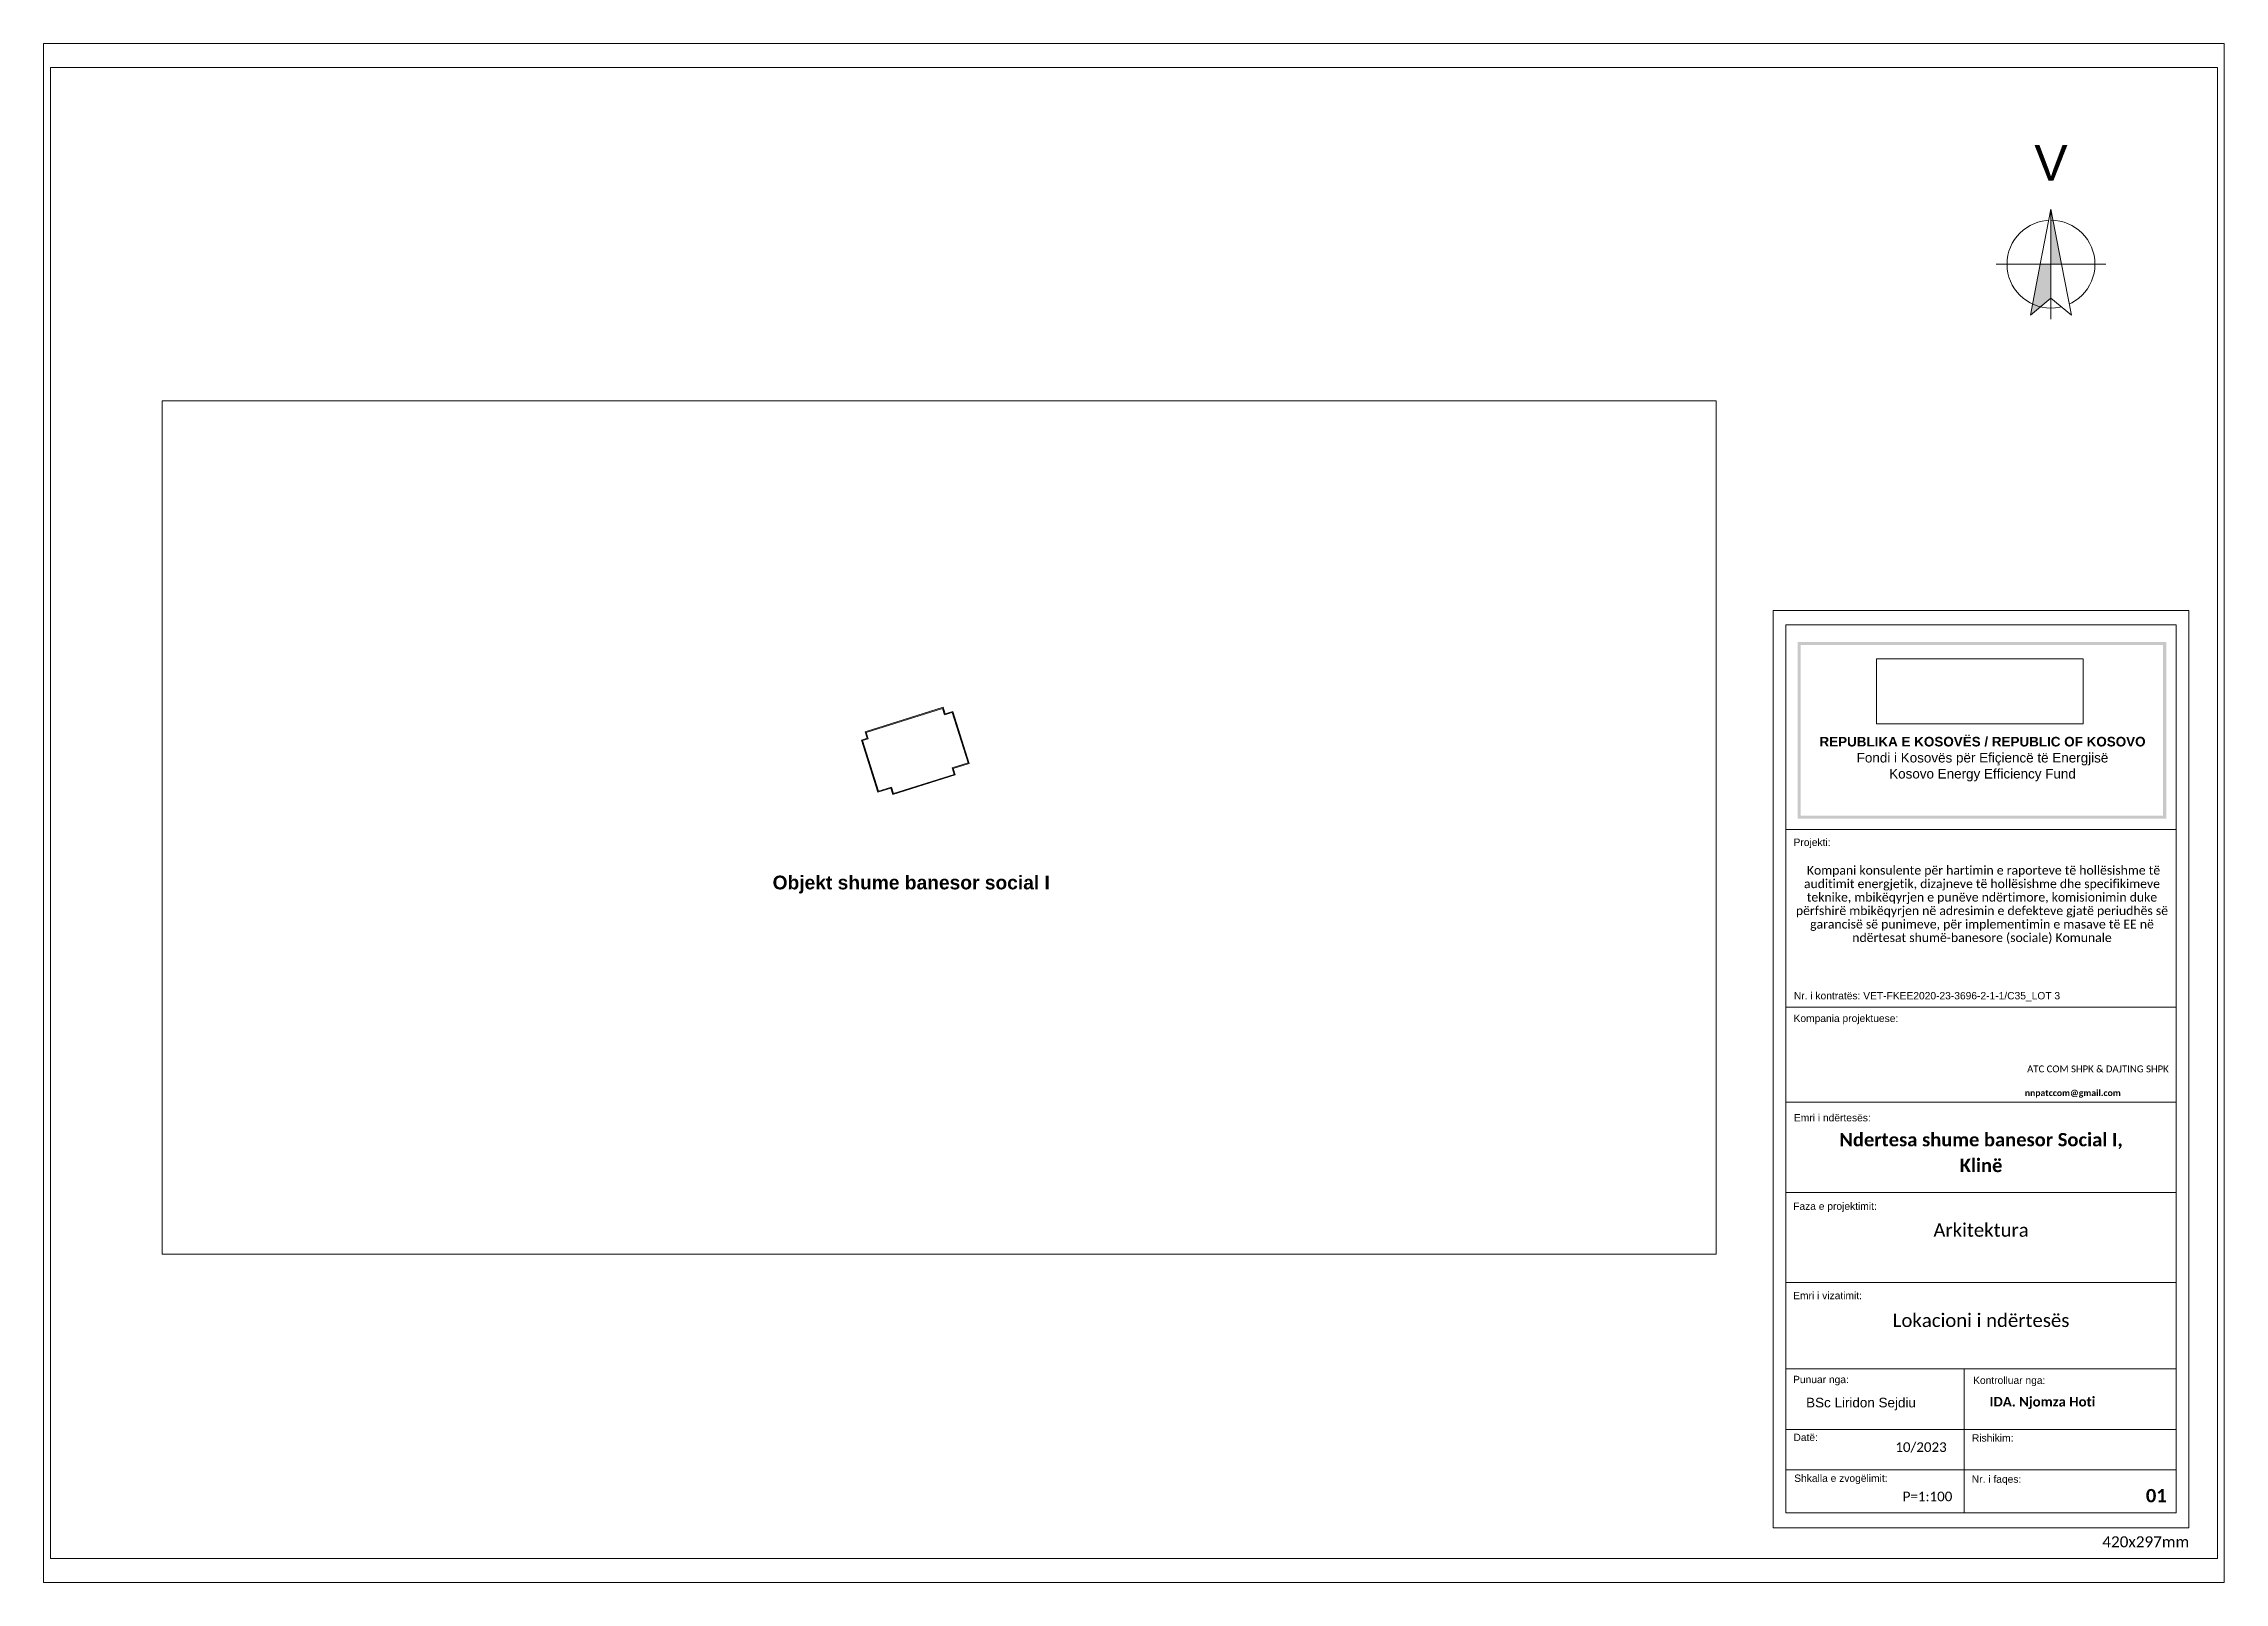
# Paper-space layout 'pdf' of a CAD drawing. Header units: feet, sheet in inches. Extents: x 0 to 16.5, y 0 to 11.6.
# The model-space entities are those that its viewports show. They can reach past a viewport. Long polylines and large blocks are cut down to what shows.
import ezdxf
from ezdxf.enums import TextEntityAlignment as Align

# ---------------------------------------------------------------- set-up
doc = ezdxf.new("R2010")
doc.units = ezdxf.units.FT
doc.header["$MEASUREMENT"] = 0
doc.header["$XCLIPFRAME"] = 0
doc.set_wipeout_variables(frame=1)
doc.linetypes.add('Wipeout_Contour', pattern=[1000, 0, -1000])
for name, color, linetype, lineweight in [('Annotation - Text_Pen_No__1', 7, 'Continuous', 5), ('Annotation - Text_Pen_No__20', 1, 'Continuous', 5), ('Dimensioning - General_Pen_No__41', 7, 'Continuous', 5), ('Exterior walls_Pen_No__1', 7, 'Continuous', 5), ('Interior - Furniture _Pen_No__1', 7, 'Continuous', 5), ('Shell - Roof_Pen_No__1', 7, 'Continuous', 5), ('Shell - Roof_Pen_No__21', 7, 'Continuous', 5)]:
    doc.layers.add(name, color=color, linetype=linetype, lineweight=lineweight)
for name, color, linetype, lineweight, true_color in [('Annotation - Text_Pen_No__61', 7, 'Continuous', 5, 0x6a6a6a), ('Exterior walls_Pen_No__141', 7, 'Continuous', 5, 0xe8e8e8), ('Shell - Roof_Pen_No__61', 7, 'Continuous', 5, 0x6a6a6a), ('Structural - Bearing_Pen_No__86', 7, 'Continuous', 5, 0x5555ff)]:
    doc.layers.add(name, color=color, linetype=linetype, lineweight=lineweight, true_color=true_color)
doc.layers.add('Drawing & Figure', color=7, linetype='Continuous')
doc.layers.add('Interior - Furniture', color=7, linetype='Continuous')
doc.styles.add('GENERATED_STYLE_1', font='arial.ttf')
doc.styles.add('GENERATED_STYLE_2', font='arialbd.ttf')
doc.styles.add('GENERATED_STYLE_3', font='calibrib.ttf')
doc.styles.add('GENERATED_STYLE_4', font='calibri.ttf')
doc.styles.add('GENERATED_STYLE_5', font='calibril.ttf')
picture_1 = doc.add_image_def('image2.png', size_in_pixel=(354, 134))
picture_2 = doc.add_image_def('image1.jpg', size_in_pixel=(1333, 732))

# ---------------------------------------------------------------- blocks, each defined once
blk = doc.blocks.new('North Symbol 22')
at = {"layer": 'Interior - Furniture', "linetype": 'Continuous', "lineweight": 0, "true_color": 0x000000}
blk.add_hatch(color=18, dxfattribs=at).paths.add_polyline_path([(0, 0), (0, 1000), (-194, 0)])
at = {"layer": 'Interior - Furniture _Pen_No__1', "color": 7, "linetype": 'Continuous', "lineweight": 5}
for p, q in [((0, 1000), (-194, 0)), ((0, 0), (0, 1000)), ((-194, 0), (0, 0))]:
    blk.add_line(p, q, dxfattribs=at)
for start, end in [(0, 180), (180, 0)]:
    blk.add_arc((0, 0), 800, start, end, dxfattribs=at)
at = {"layer": 'Interior - Furniture _Pen_No__1', "color": 7, "lineweight": 5, "style": 'GENERATED_STYLE_1'}
blk.add_attdef('txt', text='', height=650, dxfattribs=at).set_placement((0, 1323), align=Align.BOTTOM_CENTER)
at = {"color": 254, "linetype": 'Wipeout_Contour', "lineweight": 0, "ltscale": 1195.088182}
blk.add_wipeout([(0, 0), (0, 1000), (194, 0)], dxfattribs=at).dxf.layer = 'Interior - Furniture'
at = {"layer": 'Interior - Furniture _Pen_No__1', "color": 7, "linetype": 'Continuous', "lineweight": 5}
for p, q in [((0, 1000), (194, 0)), ((0, 0), (0, 1000)), ((194, 0), (0, 0))]:
    blk.add_line(p, q, dxfattribs=at)
at = {"color": 254, "linetype": 'Wipeout_Contour', "lineweight": 0, "ltscale": 1813.560114}
blk.add_wipeout([(0, 0), (0, -618), (-375, -927), (-194, 0)], dxfattribs=at).dxf.layer = 'Interior - Furniture'
at = {"layer": 'Interior - Furniture', "linetype": 'Continuous', "lineweight": 0, "true_color": 0x000000}
blk.add_hatch(color=18, dxfattribs=at).paths.add_polyline_path([(0, 0), (0, -618), (375, -927), (194, 0)])
at = {"layer": 'Interior - Furniture _Pen_No__1', "color": 7, "linetype": 'Continuous', "lineweight": 5}
for p, q in [((-194, 0), (-1000, 0)), ((-375, -927), (-194, 0)), ((-194, 0), (0, 0)), ((0, 0), (0, -618)), ((0, 0), (0, -618)), ((194, 0), (0, 0)), ((375, -927), (194, 0)), ((194, 0), (1000, 0)), ((0, -250), (0, -1000)), ((0, -618), (-375, -927)), ((0, -618), (375, -927))]:
    blk.add_line(p, q, dxfattribs=at)

msp = doc.modelspace()

# ---------------------------------------------------------------- hatches: boundary and pattern name
at = {"layer": 'Exterior walls_Pen_No__141', "linetype": 'Continuous', "lineweight": 5, "true_color": 0xe8e8e8}
h = msp.add_hatch(color=254, dxfattribs=at)
h.paths.add_polyline_path([(2601654, -107021), (2601514, -107065), (2601477, -106947), (2600060, -107393), (2600097, -107511), (2599991, -107544), (2600289, -108492), (2600526, -108418), (2600563, -108536), (2601699, -108179), (2601662, -108061), (2601952, -107970)])
h.paths.add_polyline_path([(2600011, -107554), (2600300, -108472), (2600536, -108398), (2600573, -108516), (2601679, -108168), (2601642, -108050), (2601932, -107959), (2601643, -107041), (2601503, -107085), (2601466, -106967), (2600080, -107403), (2600117, -107521)], flags=0)

# ---------------------------------------------------------------- linework, layer by layer
at = {"layer": 'Exterior walls_Pen_No__1', "color": 7, "linetype": 'Continuous', "lineweight": 5, "flags": 128}
for points in [[(2601654, -107021), (2601514, -107065), (2601477, -106947), (2600060, -107393), (2600097, -107511), (2599991, -107544), (2600289, -108492), (2600526, -108418), (2600563, -108536), (2601699, -108179), (2601662, -108061), (2601952, -107970)], [(2600011, -107554), (2600300, -108472), (2600536, -108398), (2600573, -108516), (2601679, -108168), (2601642, -108050), (2601932, -107959), (2601643, -107041), (2601503, -107085), (2601466, -106967), (2600080, -107403), (2600117, -107521)]]:
    msp.add_lwpolyline(points, close=True, dxfattribs=at)
at = {"layer": 'Exterior walls_Pen_No__141', "color": 254, "linetype": 'Continuous', "lineweight": 5, "true_color": 0xe8e8e8}
for points in [[(2599991, -107544), (2600289, -108492), (2600526, -108418), (2600563, -108536), (2601699, -108179), (2601662, -108061), (2601952, -107970), (2601654, -107021), (2601514, -107065), (2601477, -106947), (2600060, -107393), (2600097, -107511)], [(2600011, -107554), (2600300, -108472), (2600536, -108398), (2600573, -108516), (2601679, -108168), (2601642, -108050), (2601932, -107959), (2601643, -107041), (2601503, -107085), (2601466, -106967), (2600080, -107403), (2600117, -107521)]]:
    msp.add_lwpolyline(points, close=True, dxfattribs=at)
at = {"layer": 'Shell - Roof_Pen_No__21', "color": 7, "linetype": 'Continuous', "lineweight": 5}
for p, q in [((2585230, -95299), (2624673, -95299)), ((2585230, -122443), (2585230, -95299)), ((2624673, -122443), (2624673, -95299)), ((2585230, -122443), (2624673, -122443))]:
    msp.add_line(p, q, dxfattribs=at)

# ---------------------------------------------------------------- block references
at = {"layer": 'Interior - Furniture', "color": 104, "linetype": 'Continuous', "lineweight": 5, "true_color": 0x029e21}
ref = msp.add_blockref('North Symbol 22', (2621641, -98880), dxfattribs=dict(at, xscale=-1, zscale=1000))
ref.add_attrib('txt', 'V', dxfattribs={"layer": 'Interior - Furniture _Pen_No__1', "color": 7, "lineweight": 5, "height": 650, "style": 'GENERATED_STYLE_1'}).set_placement((2621641, -97557), align=Align.BOTTOM_CENTER)

# ---------------------------------------------------------------- texts
at = {"layer": 'Annotation - Text_Pen_No__20', "color": 1, "linetype": 'Continuous', "lineweight": 5, "insert": (2600898, -110011), "char_height": 250, "attachment_point": 2, "style": 'GENERATED_STYLE_2'}
msp.add_mtext('\\A1;Objekt shume banesor social I', dxfattribs=at)

# ---------------------------------------------------------------- pictures from other files: only their frames are drawn
at = {"layer": 'Drawing & Figure', "linetype": 'Continuous', "lineweight": 0}
image = msp.add_image(picture_2, insert=(2587265, -116900), size_in_units=(28282, 15531), dxfattribs=at)
image.set_boundary_path([(-0.5, -0.5), (1332.5, 731.5)])

psp = doc.layouts.new('pdf')

# ---------------------------------------------------------------- hatches: boundary and pattern name
at = {"layer": 'Structural - Bearing_Pen_No__86', "linetype": 'Continuous', "lineweight": 5, "true_color": 0x5555ff}
for points in [[(13.247, 7.114), (13.775, 7.114), (13.775, 7.09), (13.271, 7.09), (13.271, 5.832), (13.247, 5.832)], [(13.5, 7.09), (13.5, 7.114), (16.036, 7.114), (16.036, 5.832), (16.012, 5.832), (16.012, 7.09)], [(13.247, 6.269), (13.271, 6.269), (13.271, 5.8), (13.775, 5.8), (13.775, 5.776), (13.247, 5.776)], [(13.5, 5.776), (13.5, 5.8), (16.012, 5.8), (16.012, 6.269), (16.036, 6.269), (16.036, 5.776)]]:
    psp.add_hatch(color=173, dxfattribs=at).paths.add_polyline_path(points)

# ---------------------------------------------------------------- linework, layer by layer
at = {"layer": 'Shell - Roof_Pen_No__1', "color": 7, "linetype": 'Continuous', "lineweight": 5}
for p, q in [((13.063, 7.353), (16.207, 7.353)), ((13.063, 4.351), (13.063, 7.353)), ((16.207, 7.353), (16.207, 0.413)), ((13.158, 4.351), (13.158, 7.244)), ((13.158, 7.244), (16.111, 7.244)), ((16.111, 7.244), (16.111, 4.351)), ((16.111, 5.696), (13.158, 5.696)), ((13.158, 0.525), (13.158, 5.461)), ((16.111, 5.461), (16.111, 0.525)), ((16.111, 4.351), (13.158, 4.351)), ((16.111, 4.351), (13.158, 4.351)), ((16.111, 3.633), (13.158, 3.633)), ((16.111, 2.95), (13.158, 2.95)), ((16.111, 2.268), (13.158, 2.268)), ((16.111, 1.615), (13.158, 1.615)), ((14.507, 1.615), (14.507, 0.525)), ((16.111, 1.155), (13.158, 1.155)), ((16.111, 0.852), (13.158, 0.852)), ((16.111, 0.525), (13.158, 0.525)), ((16.207, 0.413), (13.063, 0.413))]:
    psp.add_line(p, q, dxfattribs=at)
at = {"layer": 'Shell - Roof_Pen_No__61', "color": 251, "linetype": 'Continuous', "lineweight": 5, "true_color": 0x6a6a6a}
psp.add_line((13.063, 0.413), (13.063, 5.461), dxfattribs=at)

# ---------------------------------------------------------------- texts
at = {"layer": 'Annotation - Text_Pen_No__1', "color": 7, "style": 'GENERATED_STYLE_3'}
psp.add_text('IDA. Njomza Hoti', height=0.07273, dxfattribs=at).set_placement((14.699, 1.33))
at = {"layer": 'Annotation - Text_Pen_No__1', "color": 7, "linetype": 'Continuous', "lineweight": 5, "attachment_point": 2}
for s, insert, char_height, style in [('\\A1;REPUBLIKA E KOSOVËS / REPUBLIC OF KOSOVO\\P{\\fArial|b0|i0|c0|p34;Fondi i Kosovës për Efiçiencë të Energjisë\\PKosovo Energy Efficiency Fund\\P}', (14.646, 6.396), 0.07273, 'GENERATED_STYLE_2'), ('\\A1;ATC COM SHPK & DAJTING SHPK ', (15.519, 3.91), 0.05195, 'GENERATED_STYLE_4'), ('\\A1;{\\fCalibri|b0|i0|c0|p34;Arkitektura}', (14.635, 2.715), 0.10078, 'GENERATED_STYLE_3'), ('\\A1;BSc Liridon Sejdiu', (13.727, 1.396), 0.07273, 'GENERATED_STYLE_1'), ('\\A1;{\\fCalibri|b0|i0|c0|p34;10/2023}', (14.181, 1.059), 0.07273, 'GENERATED_STYLE_3'), ('\\A1;{\\fCalibri|b0|i0|c0|p34;P=1:100}', (14.23, 0.686), 0.07273, 'GENERATED_STYLE_3'), ('\\A1;{\\fCalibri|b1|i0|c0|p34; 01}', (15.943, 0.706), 0.10078, 'GENERATED_STYLE_4')]:
    psp.add_mtext(s, dxfattribs=dict(at, insert=insert, char_height=char_height, style=style))
at = {"layer": 'Annotation - Text_Pen_No__1', "color": 7, "linetype": 'Continuous', "lineweight": 5, "insert": (14.642, 5.42), "char_height": 0.066493, "width": 2.82513, "attachment_point": 2, "line_spacing_factor": 0.919632, "style": 'GENERATED_STYLE_5'}
psp.add_mtext('\\A1; Kompani konsulente për hartimin e raporteve të hollësishme të auditimit energjetik, dizajneve të hollësishme dhe specifikimeve teknike, mbikëqyrjen e punëve ndërtimore, komisionimin duke përfshirë mbikëqyrjen në adresimin e defekteve gjatë periudhës së garancisë së punimeve, për implementimin e masave të EE në ndërtesat shumë-banesore (sociale) Komunale', dxfattribs=at)
at = {"layer": 'Annotation - Text_Pen_No__1', "color": 7, "linetype": 'Continuous', "lineweight": 5, "insert": (14.635, 3.399), "char_height": 0.10078, "attachment_point": 2, "line_spacing_factor": 1.16153, "style": 'GENERATED_STYLE_4'}
psp.add_mtext('\\A1;{\\fCalibri|b1|i0|c0|p34;Ndertesa shume banesor Social I, \\PKlinë}', dxfattribs=at)
at = {"layer": 'Annotation - Text_Pen_No__1', "color": 7, "linetype": 'Continuous', "lineweight": 5, "insert": (14.635, 2.032), "char_height": 0.10078, "width": 1.60691, "attachment_point": 2, "style": 'GENERATED_STYLE_3'}
psp.add_mtext('\\A1;{\\fCalibri|b0|i0|c0|p34;Lokacioni i ndërtesës}', dxfattribs=at)
at = {"layer": 'Annotation - Text_Pen_No__61', "color": 251, "linetype": 'Continuous', "lineweight": 5, "true_color": 0x6a6a6a, "insert": (15.881, 0.348), "char_height": 0.08312, "attachment_point": 2, "style": 'GENERATED_STYLE_3'}
psp.add_mtext('\\A1;{\\fCalibri|b0|i0|c0|p34;420x297mm}', dxfattribs=at)
at = {"layer": 'Dimensioning - General_Pen_No__41', "color": 7, "linetype": 'Continuous', "lineweight": 5, "attachment_point": 7, "style": 'GENERATED_STYLE_1'}
for s, insert, char_height in [('\\A1;Projekti:', (13.217, 5.554), 0.05543), ('\\A1;Nr. i kontratës: VET-FKEE2020-23-3696-2-1-1/C35_LOT 3', (13.219, 4.394), 0.05543), ('\\A1;Kompania projektuese:', (13.217, 4.222), 0.05543), ('\\A1;Emri i ndërtesës:', (13.22, 3.486), 0.05543), ('\\A1;Faza e projektimit:', (13.214, 2.801), 0.05543), ('\\A1;Emri i vizatimit:', (13.214, 2.141), 0.05543), ('\\A1;Punuar nga:', (13.213, 1.49), 0.05543), ('\\A1;Kontrolluar nga:', (14.575, 1.484), 0.05543), ('\\A1;Datë:', (13.216, 1.068), 0.0554), ('\\A1;Rishikim:', (14.566, 1.064), 0.05543), ('\\A1;Shkalla e zvogëlimit:', (13.222, 0.743), 0.05543), ('\\A1;Nr. i faqes:', (14.565, 0.736), 0.05543)]:
    psp.add_mtext(s, dxfattribs=dict(at, insert=insert, char_height=char_height))
at = {"layer": 'Dimensioning - General_Pen_No__41', "color": 7, "linetype": 'Continuous', "lineweight": 5, "insert": (14.966, 3.666), "char_height": 0.04779, "attachment_point": 7, "line_spacing_factor": 0.922253, "style": 'GENERATED_STYLE_1'}
psp.add_mtext('\\A1;\\pt0.3064,0.63043,0.97677,1.3639;{\\fCalibri|b1|i0|c0|p34;nnpatccom@gmail.com}', dxfattribs=at)

# ---------------------------------------------------------------- pictures from other files: only their frames are drawn
at = {"layer": 'Drawing & Figure', "linetype": 'Continuous', "lineweight": 0}
image = psp.add_image(picture_1, insert=(13.845, 6.494), size_in_units=(1.562, 0.492), dxfattribs=at)
image.set_boundary_path([(-0.5, -0.5), (353.5, 133.5)])

# ---------------------------------------------------------------- viewports
at = {"layer": '0'}
psp.add_viewport(center=(8.228, 5.82), size=(16.494, 11.64132), view_center_point=(2604951.656, -108870.557), view_height=28012.00623, dxfattribs=at)

doc.saveas('drawing.dxf')
